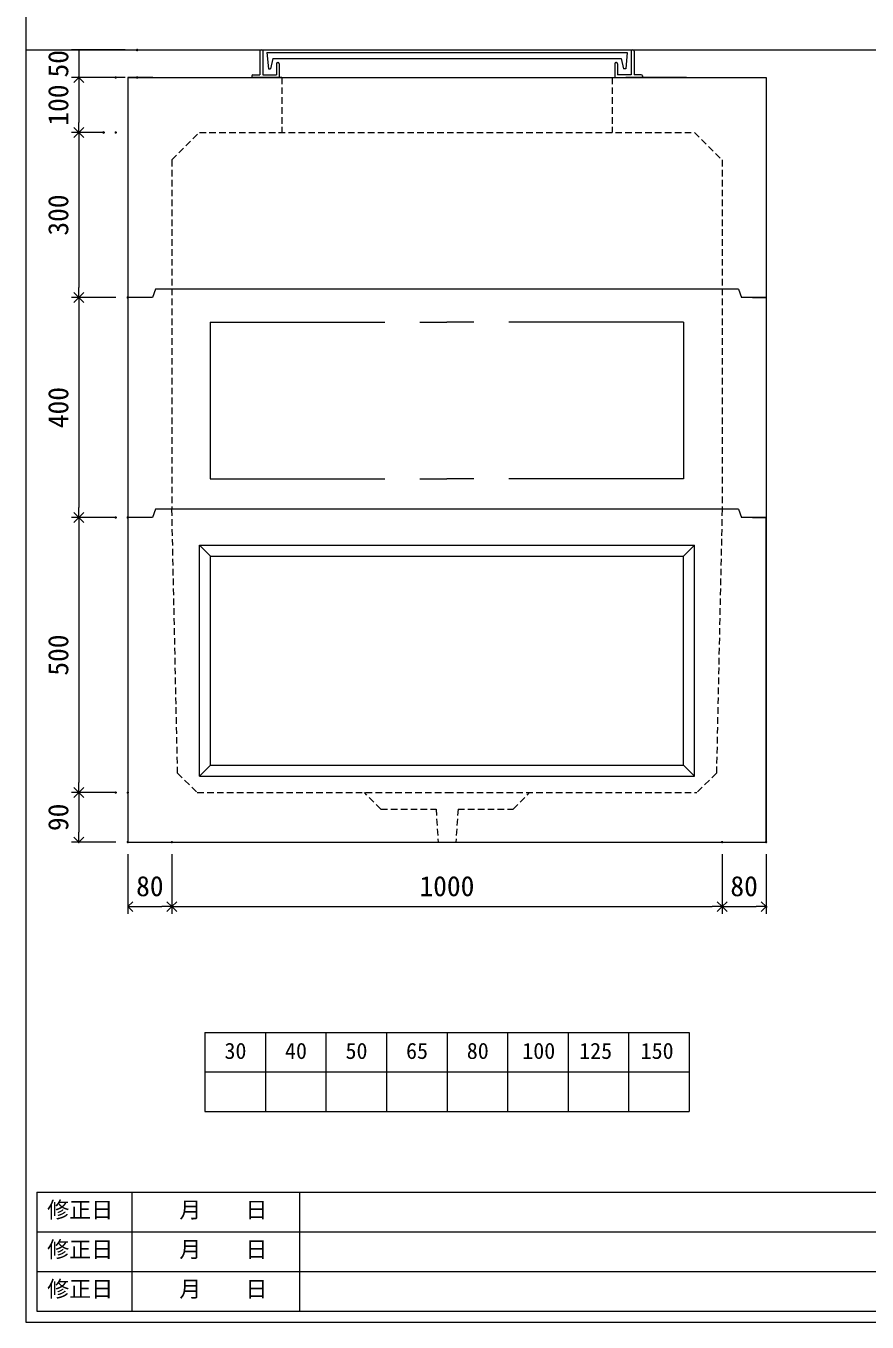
# Model space of a CAD drawing. Units: millimetres, scale not verified. Extents: x -4890 to 18489, y -2295 to 2295.
# Drawn here: x -1230 to 298, y -1980 to 376 of the extents above; entities that cross this region are included whole.
import ezdxf
from ezdxf.enums import TextEntityAlignment as Align

# ---------------------------------------------------------------- set-up
doc = ezdxf.new("R2010")
doc.units = ezdxf.units.MM
doc.header["$LTSCALE"] = 10
doc.header["$PDMODE"] = 32
doc.header["$PDSIZE"] = 2
doc.linetypes.add('DASHED1', pattern=[1.8, 1.2, -0.6])
doc.linetypes.add('USER2', pattern=[50.8, 31.75, -6.35, 6.35, -6.35])
doc.layers.add('0-1_Defpoints', color=7, linetype='Continuous')
for name, color, linetype, lineweight in [('0-2_waku', 7, 'Continuous', 18), ('0-3_gaikei', 7, 'Continuous', 18), ('0-4_kakure', 7, 'DASHED1', 5), ('0-5_sunpou', 7, 'Continuous', 5), ('0-8_uchigawa', 6, 'Continuous', 18), ('0-A_futa', 3, 'Continuous', 18), ('0-B_GL', 4, 'Continuous', 18), ('0-D_文字１', 7, 'Continuous', 18), ('1-2_uchigawa2', 6, 'USER2', 18)]:
    doc.layers.add(name, color=color, linetype=linetype, lineweight=lineweight)
doc.styles.add('ＭＳ ゴシック', font='')
doc.styles.get('ＭＳ ゴシック').set_extended_font_data('MS Gothic')

# ---------------------------------------------------------------- blocks, each defined once
blk = doc.blocks.new('D76')
at = {"layer": '0-1_Defpoints'}
for p in [(419.38, 2542.03), (313.28, 2492.03), (419.38, 2492.03)]:
    blk.add_point(p, dxfattribs=at)
at = {"layer": '0-5_sunpou'}
for p, q in [((397.38, 2542.03), (300.28, 2542.03)), ((313.28, 2542.03), (313.28, 2492.03)), ((397.38, 2492.03), (300.28, 2492.03))]:
    blk.add_line(p, q, dxfattribs=at)
at = {"layer": '0-5_sunpou', "style": 'ＭＳ ゴシック'}
blk.add_text('50', height=36.66, rotation=90, dxfattribs=at).set_placement((305.28, 2492.03), align=Align.BOTTOM_LEFT)
blk = doc.blocks.new('_Open90')
at = {"layer": '0-5_sunpou'}
blk.add_line((0, 0), (-1, 0), dxfattribs=at)
blk.add_lwpolyline([(-0.5, 0.5), (0, 0), (-0.5, -0.5)], dxfattribs=at)
blk = doc.blocks.new('D73')
at = {"layer": '0-1_Defpoints'}
for p in [(402.6, 1102.03), (482.6, 1102.03), (482.6, 984.61)]:
    blk.add_point(p, dxfattribs=at)
at = {"layer": '0-5_sunpou'}
for p, q in [((402.6, 1080.03), (402.6, 971.61)), ((482.6, 1080.03), (482.6, 971.61)), ((420.6, 984.61), (464.6, 984.61))]:
    blk.add_line(p, q, dxfattribs=at)
at = {"layer": '0-5_sunpou', "xscale": 18, "yscale": 18, "rotation": 180}
blk.add_blockref('_Open90', (402.6, 984.61), dxfattribs=at)
at = {"layer": '0-5_sunpou', "xscale": 18, "yscale": 18}
blk.add_blockref('_Open90', (482.6, 984.61), dxfattribs=at)
at = {"layer": '0-5_sunpou', "style": 'ＭＳ ゴシック'}
blk.add_text('80', height=36.66, dxfattribs=at).set_placement((417.6, 992.61), align=Align.BOTTOM_LEFT)
blk = doc.blocks.new('D74')
at = {"layer": '0-1_Defpoints'}
for p in [(482.6, 1102.03), (1482.6, 1102.03), (1482.6, 984.61)]:
    blk.add_point(p, dxfattribs=at)
at = {"layer": '0-5_sunpou'}
for p, q in [((482.6, 1080.03), (482.6, 971.61)), ((1482.6, 1080.03), (1482.6, 971.61)), ((500.6, 984.61), (1464.6, 984.61))]:
    blk.add_line(p, q, dxfattribs=at)
at = {"layer": '0-5_sunpou', "xscale": 18, "yscale": 18, "rotation": 180}
blk.add_blockref('_Open90', (482.6, 984.61), dxfattribs=at)
at = {"layer": '0-5_sunpou', "xscale": 18, "yscale": 18}
blk.add_blockref('_Open90', (1482.6, 984.61), dxfattribs=at)
at = {"layer": '0-5_sunpou', "style": 'ＭＳ ゴシック'}
blk.add_text('1000', height=36.66, dxfattribs=at).set_placement((932.6, 992.61), align=Align.BOTTOM_LEFT)
blk = doc.blocks.new('D75')
at = {"layer": '0-1_Defpoints'}
for p in [(1482.6, 1102.03), (1562.6, 1102.03), (1562.6, 984.61)]:
    blk.add_point(p, dxfattribs=at)
at = {"layer": '0-5_sunpou'}
for p, q in [((1482.6, 1080.03), (1482.6, 971.61)), ((1562.6, 1080.03), (1562.6, 971.61)), ((1500.6, 984.61), (1544.6, 984.61))]:
    blk.add_line(p, q, dxfattribs=at)
at = {"layer": '0-5_sunpou', "xscale": 18, "yscale": 18, "rotation": 180}
blk.add_blockref('_Open90', (1482.6, 984.61), dxfattribs=at)
at = {"layer": '0-5_sunpou', "xscale": 18, "yscale": 18}
blk.add_blockref('_Open90', (1562.6, 984.61), dxfattribs=at)
at = {"layer": '0-5_sunpou', "style": 'ＭＳ ゴシック'}
blk.add_text('80', height=36.66, dxfattribs=at).set_placement((1497.6, 992.61), align=Align.BOTTOM_LEFT)
blk = doc.blocks.new('D50')
at = {"layer": '0-1_Defpoints'}
for p in [(380.6, 2492.03), (313.28, 2392.03), (380.6, 2392.03)]:
    blk.add_point(p, dxfattribs=at)
at = {"layer": '0-5_sunpou'}
for p, q in [((358.6, 2492.03), (300.28, 2492.03)), ((313.28, 2474.03), (313.28, 2410.03)), ((358.6, 2392.03), (300.28, 2392.03))]:
    blk.add_line(p, q, dxfattribs=at)
at = {"layer": '0-5_sunpou', "xscale": 18, "yscale": 18}
for p, rotation in [((313.28, 2492.03), 90), ((313.28, 2392.03), 270)]:
    blk.add_blockref('_Open90', p, dxfattribs=dict(at, rotation=rotation))
at = {"layer": '0-5_sunpou', "style": 'ＭＳ ゴシック'}
blk.add_text('100', height=36.66, rotation=90, dxfattribs=at).set_placement((305.28, 2404.53), align=Align.BOTTOM_LEFT)
blk = doc.blocks.new('D51')
at = {"layer": '0-1_Defpoints'}
for p in [(358.6, 2392.03), (313.28, 2092.03), (402.6, 2092.03)]:
    blk.add_point(p, dxfattribs=at)
at = {"layer": '0-5_sunpou'}
for p, q in [((336.6, 2392.03), (300.28, 2392.03)), ((313.28, 2374.03), (313.28, 2110.03)), ((380.6, 2092.03), (300.28, 2092.03))]:
    blk.add_line(p, q, dxfattribs=at)
at = {"layer": '0-5_sunpou', "xscale": 18, "yscale": 18}
for p, rotation in [((313.28, 2392.03), 90), ((313.28, 2092.03), 270)]:
    blk.add_blockref('_Open90', p, dxfattribs=dict(at, rotation=rotation))
at = {"layer": '0-5_sunpou', "style": 'ＭＳ ゴシック'}
blk.add_text('300', height=36.66, rotation=90, dxfattribs=at).set_placement((305.28, 2204.53), align=Align.BOTTOM_LEFT)
blk = doc.blocks.new('D52')
at = {"layer": '0-1_Defpoints'}
for p in [(402.6, 2092.03), (313.28, 1692.03), (380.6, 1692.03)]:
    blk.add_point(p, dxfattribs=at)
at = {"layer": '0-5_sunpou'}
for p, q in [((380.6, 2092.03), (300.28, 2092.03)), ((313.28, 2074.03), (313.28, 1710.03)), ((358.6, 1692.03), (300.28, 1692.03))]:
    blk.add_line(p, q, dxfattribs=at)
at = {"layer": '0-5_sunpou', "xscale": 18, "yscale": 18}
for p, rotation in [((313.28, 2092.03), 90), ((313.28, 1692.03), 270)]:
    blk.add_blockref('_Open90', p, dxfattribs=dict(at, rotation=rotation))
at = {"layer": '0-5_sunpou', "style": 'ＭＳ ゴシック'}
blk.add_text('400', height=36.66, rotation=90, dxfattribs=at).set_placement((305.28, 1854.53), align=Align.BOTTOM_LEFT)
blk = doc.blocks.new('D48')
at = {"layer": '0-1_Defpoints'}
for p in [(402.6, 1192.03), (313.28, 1102.03), (402.6, 1102.03)]:
    blk.add_point(p, dxfattribs=at)
at = {"layer": '0-5_sunpou'}
for p, q in [((380.6, 1192.03), (300.28, 1192.03)), ((313.28, 1174.03), (313.28, 1120.03)), ((380.6, 1102.03), (300.28, 1102.03))]:
    blk.add_line(p, q, dxfattribs=at)
at = {"layer": '0-5_sunpou', "xscale": 18, "yscale": 18}
for p, rotation in [((313.28, 1192.03), 90), ((313.28, 1102.03), 270)]:
    blk.add_blockref('_Open90', p, dxfattribs=dict(at, rotation=rotation))
at = {"layer": '0-5_sunpou', "style": 'ＭＳ ゴシック'}
blk.add_text('90', height=36.66, rotation=90, dxfattribs=at).set_placement((305.28, 1122.03), align=Align.BOTTOM_LEFT)
blk = doc.blocks.new('D49')
at = {"layer": '0-1_Defpoints'}
for p in [(402.6, 1692.03), (313.28, 1192.03), (380.6, 1192.03)]:
    blk.add_point(p, dxfattribs=at)
at = {"layer": '0-5_sunpou'}
for p, q in [((380.6, 1692.03), (300.28, 1692.03)), ((313.28, 1674.03), (313.28, 1210.03)), ((358.6, 1192.03), (300.28, 1192.03))]:
    blk.add_line(p, q, dxfattribs=at)
at = {"layer": '0-5_sunpou', "xscale": 18, "yscale": 18}
for p, rotation in [((313.28, 1692.03), 90), ((313.28, 1192.03), 270)]:
    blk.add_blockref('_Open90', p, dxfattribs=dict(at, rotation=rotation))
at = {"layer": '0-5_sunpou', "style": 'ＭＳ ゴシック'}
blk.add_text('500', height=36.66, rotation=90, dxfattribs=at).set_placement((305.28, 1404.53), align=Align.BOTTOM_LEFT)

msp = doc.modelspace()

# ---------------------------------------------------------------- linework, layer by layer
at = {"layer": '0-2_waku'}
for p, q in [((-905.03, -1453.71), (-25.03, -1453.71)), ((-905.03, -1453.71), (-905.03, -1597.71)), ((-905.03, -1453.71), (-905.03, -1597.71)), ((-905.03, -1453.71), (-905.03, -1597.71)), ((-905.03, -1453.71), (-905.03, -1597.71)), ((-795.03, -1453.71), (-795.03, -1597.71)), ((-685.03, -1453.71), (-685.03, -1597.71)), ((-685.03, -1453.71), (-685.03, -1597.71)), ((-575.03, -1453.71), (-575.03, -1597.71)), ((-465.03, -1453.71), (-465.03, -1597.71)), ((-355.03, -1453.71), (-355.03, -1597.71)), ((-245.03, -1453.71), (-245.03, -1597.71)), ((-135.03, -1453.71), (-135.03, -1597.71)), ((-25.03, -1453.71), (-25.03, -1597.71)), ((-905.03, -1525.71), (-25.03, -1525.71)), ((-905.03, -1597.71), (-25.03, -1597.71)), ((-1210.32, -1744.38), (-1210.32, -1960.38)), ((-1210.32, -1744.38), (817.68, -1744.38)), ((-1037.82, -1744.38), (-1037.82, -1960.38)), ((-732.82, -1744.38), (-732.82, -1960.38)), ((-732.82, -1744.38), (-732.82, -1960.38)), ((-1210.6, -1816.38), (817.4, -1816.38)), ((-1210.6, -1888.38), (529.4, -1888.38)), ((-1210.32, -1960.38), (817.68, -1960.38)), ((-1230.32, -1980.38), (4889.68, -1980.38))]:
    msp.add_line(p, q, dxfattribs=at)
msp.add_lwpolyline([(-1230.32, 2294.62), (-1230.32, -1980.38), (4889.68, -1980.38)], dxfattribs=at)
at = {"layer": '0-3_gaikei'}
for p, q in [((-1045.03, 282.29), (114.97, 282.29)), ((-999.53, 282.29), (-1045.03, 282.29)), ((-999.53, 282.29), (-1045.03, 282.29)), ((-1045.03, 282.29), (-1045.03, -1107.71)), ((-900.03, 282.29), (-790.03, 282.29)), ((-900.03, 282.29), (-790.03, 282.29)), ((-900.03, 282.29), (-790.03, 282.29)), ((-865.03, 282.29), (-65.03, 282.29)), ((-865.03, 282.29), (-65.03, 282.29)), ((-30.03, 282.29), (-140.03, 282.29)), ((-30.03, 282.29), (-140.03, 282.29)), ((-30.03, 282.29), (-140.03, 282.29)), ((-30.03, 282.29), (-140.03, 282.29)), ((-1000.03, -117.71), (-1045.03, -117.71)), ((-1000.03, -117.71), (-1045.03, -117.71)), ((-995.03, -102.71), (-1000.03, -117.71)), ((-465.03, -102.71), (-995.03, -102.71)), ((64.97, -102.71), (-465.03, -102.71)), ((64.97, -102.71), (69.97, -117.71)), ((114.97, -117.71), (69.97, -117.71)), ((89.97, -117.71), (114.97, -117.71)), ((89.97, -117.71), (114.97, -117.71)), ((-1045.03, -517.71), (-1045.03, -1107.71)), ((-1000.03, -517.71), (-1045.03, -517.71)), ((-1000.03, -517.71), (-1045.03, -517.71)), ((-995.03, -502.71), (-1000.03, -517.71)), ((-465.03, -502.71), (-995.03, -502.71)), ((64.97, -502.71), (-465.03, -502.71)), ((64.97, -502.71), (69.97, -517.71)), ((114.97, -517.71), (69.97, -517.71)), ((89.97, -517.71), (114.97, -517.71)), ((89.97, -517.71), (114.97, -517.71)), ((-1045.03, -1107.71), (114.97, -1107.71)), ((-1045.03, -1107.71), (114.97, -1107.71)), ((-1045.03, -1107.71), (114.97, -1107.71))]:
    msp.add_line(p, q, dxfattribs=at)
msp.add_lwpolyline([(114.97, 282.29), (114.97, -1107.71), (114.97, -517.71)], dxfattribs=at)
at = {"layer": '0-4_kakure'}
for p, q in [((-765.03, 282.29), (-765.03, 182.29)), ((-765.03, 282.29), (-765.03, 182.29)), ((-165.03, 282.29), (-165.03, 182.29)), ((-165.03, 282.29), (-165.03, 182.29)), ((-965.03, 132.29), (-915.03, 182.29)), ((-915.03, 182.29), (-15.03, 182.29)), ((-15.03, 182.29), (34.97, 132.29)), ((-965.03, 132.29), (-965.03, -502.71)), ((34.97, 132.29), (34.97, -502.71)), ((-954.71, -982.71), (-965.03, -502.71)), ((34.97, -502.71), (24.65, -982.71)), ((-954.71, -982.71), (-918.95, -1017.71)), ((24.65, -982.71), (-11.11, -1017.71)), ((-918.95, -1017.71), (-465.03, -1017.71)), ((-585.03, -1047.71), (-615.03, -1017.71)), ((-465.03, -1017.71), (-11.11, -1017.71)), ((-345.03, -1047.71), (-315.03, -1017.71)), ((-585.03, -1047.71), (-485.03, -1047.71)), ((-485.03, -1047.71), (-481.03, -1107.71)), ((-445.03, -1047.71), (-449.03, -1107.71)), ((-445.03, -1047.71), (-345.03, -1047.71))]:
    msp.add_line(p, q, dxfattribs=at)
at = {"layer": '0-8_uchigawa'}
for p, q in [((-915.03, -567.71), (-465.03, -567.71)), ((-915.03, -972.71), (-915.03, -567.71)), ((-915.03, -567.71), (-895.03, -587.71)), ((-915.03, -567.71), (-465.03, -567.71)), ((-915.03, -987.71), (-915.03, -567.71)), ((-915.03, -567.71), (-895.03, -587.71)), ((-895.03, -587.71), (-465.03, -587.71)), ((-895.03, -952.71), (-895.03, -587.71)), ((-895.03, -587.71), (-465.03, -587.71)), ((-895.03, -967.71), (-895.03, -587.71)), ((-465.03, -567.71), (-15.03, -567.71)), ((-465.03, -567.71), (-15.03, -567.71)), ((-35.03, -952.71), (-35.03, -587.71)), ((-35.03, -967.71), (-35.03, -587.71)), ((-15.03, -972.71), (-15.03, -567.71)), ((-15.03, -987.71), (-15.03, -567.71)), ((-915.03, -987.71), (-895.03, -967.71)), ((-915.03, -987.71), (-465.03, -987.71)), ((-895.03, -967.71), (-465.03, -967.71)), ((-465.03, -967.71), (-35.03, -967.71)), ((-465.03, -987.71), (-15.03, -987.71)), ((-15.03, -987.71), (-35.03, -967.71))]:
    msp.add_line(p, q, dxfattribs=at)
for points in [[(-915.03, -567.71), (-465.03, -567.71), (-15.03, -567.71)], [(-465.03, -587.71), (-35.03, -587.71), (-15.03, -567.71)], [(-465.03, -587.71), (-35.03, -587.71), (-15.03, -567.71)]]:
    msp.add_lwpolyline(points, dxfattribs=at)
at = {"layer": '0-A_futa'}
for p, q in [((-805.03, 330.29), (-805.03, 287.29)), ((-803.03, 332.29), (-800.03, 332.29)), ((-800.03, 332.29), (-800.03, 287.29)), ((-130.03, 332.29), (-130.03, 287.29)), ((-130.03, 332.29), (-127.03, 332.29)), ((-125.03, 330.29), (-125.03, 287.29)), ((-792.22, 327.79), (-137.89, 327.79)), ((-792.22, 327.79), (-789.73, 297.79)), ((-781.7, 316.79), (-786.02, 297.79)), ((-781.7, 316.79), (-148.36, 316.79)), ((-775.03, 307.29), (-775.03, 287.29)), ((-773.03, 309.29), (-772.03, 309.29)), ((-770.03, 307.29), (-770.03, 282.29)), ((-160.03, 307.29), (-160.03, 282.29)), ((-157.03, 309.29), (-158.03, 309.29)), ((-155.03, 307.29), (-155.03, 287.29)), ((-148.36, 316.79), (-144.04, 297.79)), ((-137.89, 327.79), (-140.14, 297.79)), ((-820.03, 285.29), (-820.03, 284.29)), ((-818.03, 287.29), (-805.03, 287.29)), ((-800.03, 287.29), (-775.03, 287.29)), ((-789.73, 297.79), (-786.02, 297.79)), ((-130.03, 287.29), (-155.03, 287.29)), ((-140.14, 297.79), (-144.04, 297.79)), ((-112.03, 287.29), (-125.03, 287.29)), ((-110.03, 285.29), (-110.03, 284.29)), ((-765.03, 282.29), (-818.03, 282.29)), ((-160.03, 282.29), (-112.03, 282.29))]:
    msp.add_line(p, q, dxfattribs=at)
for centre, start, end in [((-803.03, 330.29), 90, 180), ((-127.03, 330.29), 0, 90), ((-773.03, 307.29), 90, 180), ((-772.03, 307.29), 0, 90), ((-158.03, 307.29), 90, 180), ((-157.03, 307.29), 0, 90), ((-818.03, 285.29), 90, 180), ((-818.03, 284.29), 180, 270), ((-112.03, 285.29), 0, 90), ((-112.03, 284.29), 270, 0)]:
    msp.add_arc(centre, 2, start, end, dxfattribs=at)
at = {"layer": '0-B_GL'}
msp.add_line((-1230.32, 332.29), (4889.68, 332.29), dxfattribs=at)
at = {"layer": '1-2_uchigawa2'}
for p, q in [((-895.32, -162.59), (-465.32, -162.59)), ((-895.32, -162.59), (-895.32, -447.59)), ((-35.32, -162.59), (-465.32, -162.59)), ((-35.32, -162.59), (-35.32, -447.59)), ((-895.32, -447.59), (-465.32, -447.59)), ((-35.32, -447.59), (-465.32, -447.59))]:
    msp.add_line(p, q, dxfattribs=at)

# ---------------------------------------------------------------- block references
at = {"layer": '0-5_sunpou'}
for name in ['D76', 'D50', 'D51', 'D52', 'D49', 'D48', 'D73', 'D74', 'D75']:
    msp.add_blockref(name, (-1447.63, -2209.74), dxfattribs=at)

# ---------------------------------------------------------------- texts
at = {"layer": '0-D_文字１', "style": 'ＭＳ ゴシック'}
for s, p in [('30', (-869.49, -1510.76)), ('40', (-759.49, -1510.76)), ('50', (-649.49, -1510.76)), ('65', (-539.49, -1510.76)), ('80', (-429.08, -1510.76)), ('100', (-328.21, -1510.76)), ('125', (-224.82, -1510.76)), ('150', (-113.06, -1510.76)), ('修正日', (-1191.67, -1799.67)), ('\u3000\u3000月\u3000\u3000日', (-1031.52, -1799.67)), ('修正日', (-1191.67, -1871.67)), ('\u3000\u3000月\u3000\u3000日', (-1031.52, -1871.67)), ('修正日', (-1191.67, -1943.67)), ('\u3000\u3000月\u3000\u3000日', (-1031.52, -1943.67))]:
    msp.add_text(s, height=29.33, dxfattribs=at).set_placement(p, align=Align.BOTTOM_LEFT)

doc.saveas('drawing.dxf')
